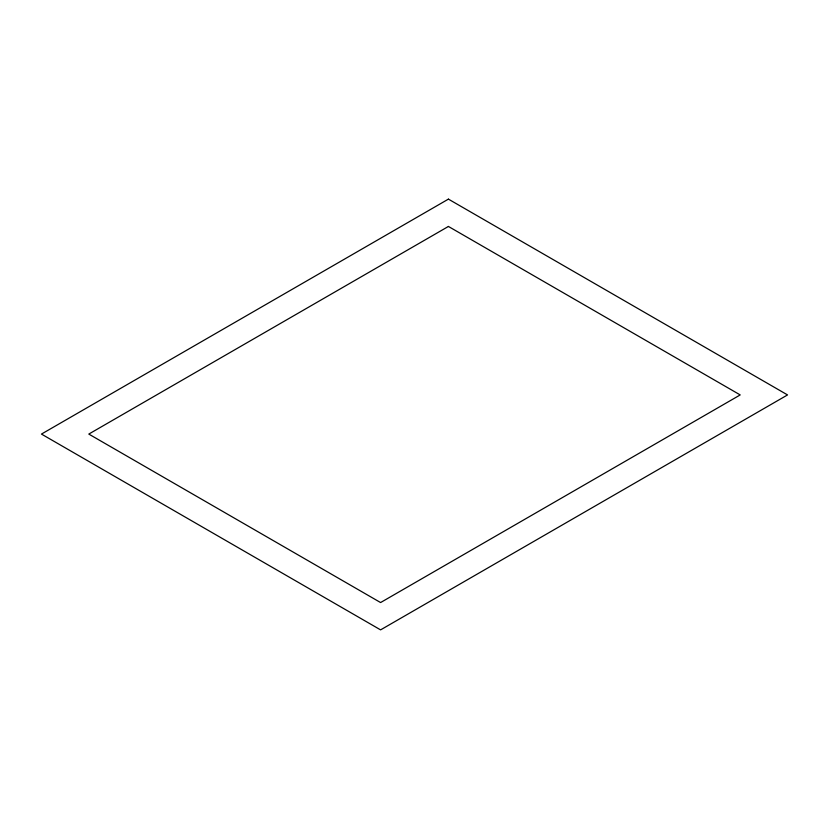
<?xml version="1.0" encoding="UTF-8"?>
<svg xmlns="http://www.w3.org/2000/svg" width="829" height="829" viewBox="0 0 829 829"><rect width="100%" height="100%" fill="white"/><g stroke="black" fill="none" stroke-linecap="round" stroke-linejoin="round"><path stroke-width="1.24" d="M448.416 199.126L41.45 434.075L380.584 629.874L787.55 394.925L448.416 199.126M448.416 226.452L88.796 434.075L380.584 602.548L740.204 394.925L448.416 226.452"/></g></svg>
